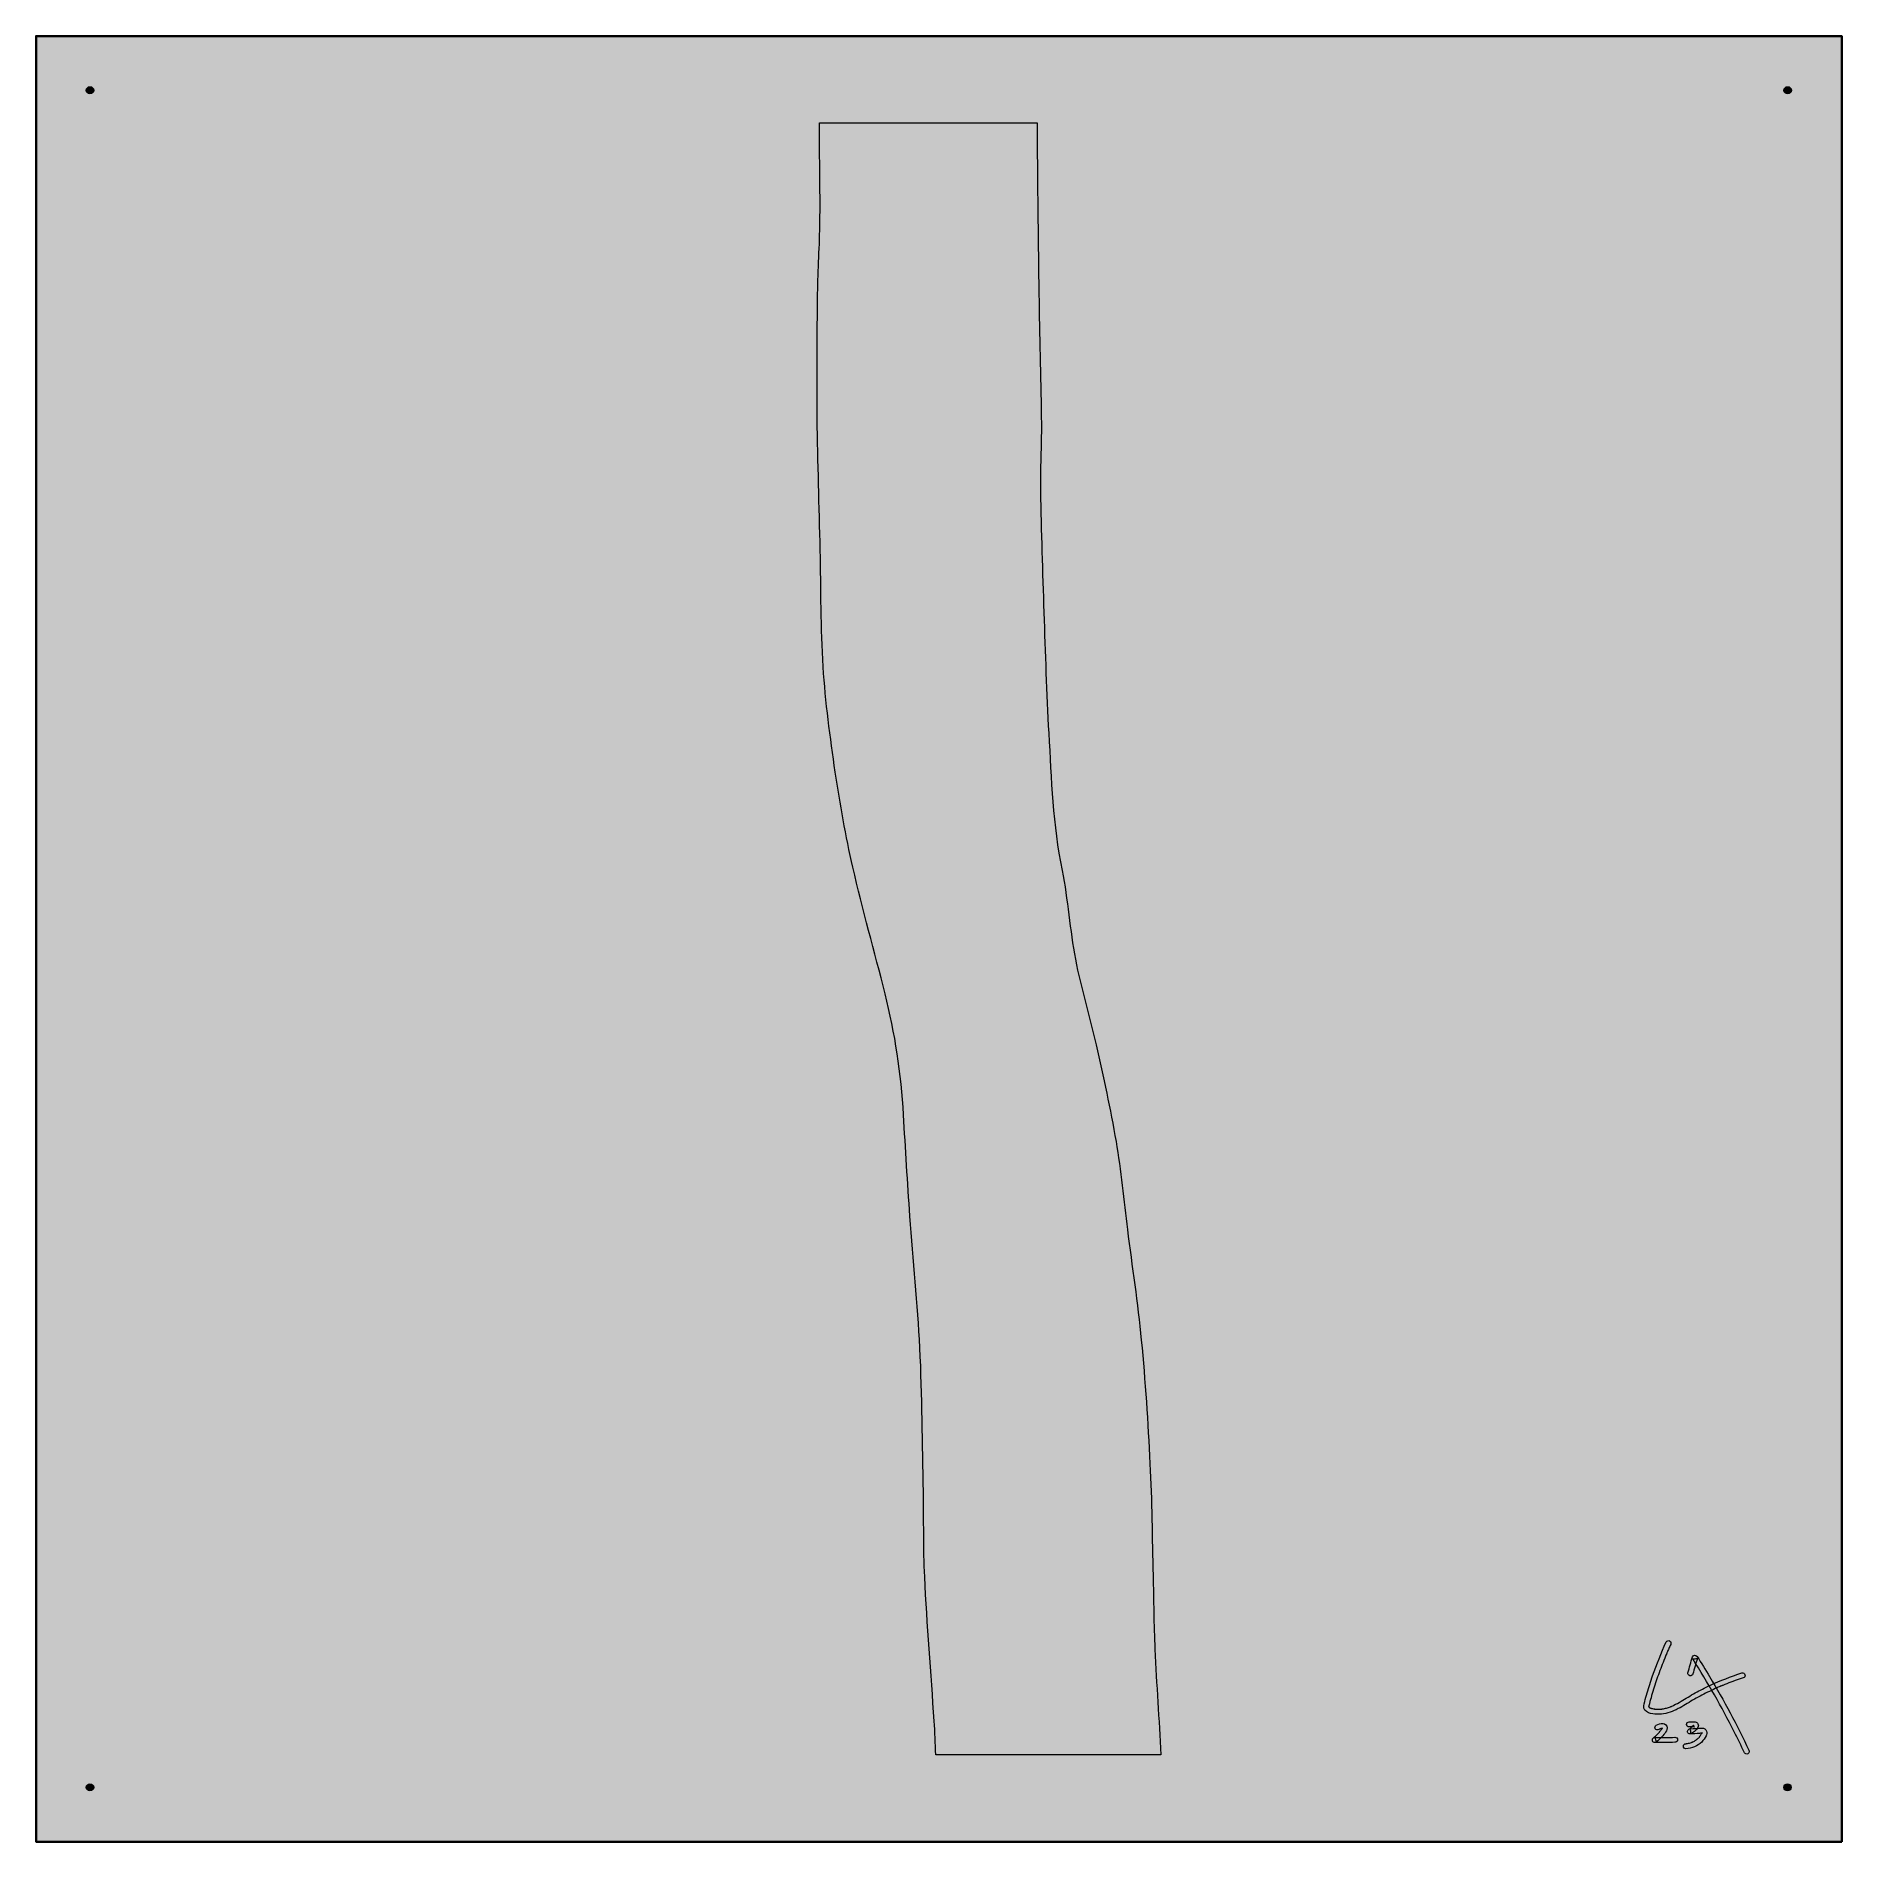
# Model space of a CAD drawing. Header units: millimetres. Extents: x 0 to 1250, y -1250 to 0.
import ezdxf

# ---------------------------------------------------------------- set-up
doc = ezdxf.new("R2010")
doc.units = ezdxf.units.MM
doc.header["$MEASUREMENT"] = 0
for name, color, linetype, lineweight in [('2023-025', 7, 'Continuous', 0), ('Background', 7, 'Continuous', 0), ('Screws', 7, 'Continuous', 0)]:
    doc.layers.add(name, color=color, linetype=linetype, lineweight=lineweight)

msp = doc.modelspace()

# ---------------------------------------------------------------- hatches: boundary and pattern name
at = {"layer": '2023-025', "true_color": 0x000000, "transparency": 33554687}
h = msp.add_hatch(color=18, dxfattribs=at)
h.dxf.hatch_style = 2
edge = h.paths.add_edge_path()
edge.add_spline(control_points=[(773.3, -1065.7), (772.7, -1039.9), (772.5, -1014.1), (771.2, -988.4), (769.8, -959.8), (767.9, -931.3), (765.2, -902.8), (762.7, -877.3), (758.8, -851.8), (755.6, -826.3), (753, -806), (751.1, -785.5), (747.7, -765.3), (743.8, -742.9), (738.9, -720.6), (733.9, -698.4), (729.4, -678.6), (723.4, -659.1), (719.6, -639.2), (715.6, -618.9), (714.5, -597.9), (710.3, -577.6), (703.9, -546.2), (702.9, -514.4), (701.1, -482.7), (699.5, -454.8), (698.7, -426.9), (697.7, -399.1), (696.8, -371), (695.9, -342.9), (695.4, -314.8), (695.1, -299.4), (696.1, -283.9), (696, -268.5), (695.7, -240.5), (694.8, -212.5), (694.4, -184.4), (693.9, -150.3), (693.4, -116.2), (693.2, -82.1), (693.1, -74.7), (693.1, -67.3), (693.1, -60), (693.1, -60), (542.4, -60), (542.4, -60), (542.4, -64.5), (542.4, -69), (542.4, -73.5), (542.5, -91.7), (542.9, -109.9), (542.7, -128.1), (542.5, -144.9), (541.3, -161.6), (541.1, -178.4), (540.7, -207.1), (540.5, -235.9), (540.8, -264.6), (541.2, -295.1), (542.2, -325.5), (542.9, -355.9), (543.5, -382.8), (543.2, -409.8), (544.9, -436.7), (546.5, -461.1), (549.8, -485.4), (553.3, -509.6), (556.6, -531.7), (560.5, -553.7), (565.5, -575.5), (572.2, -604.8), (580.5, -633.8), (587.8, -663), (594.7, -690.5), (598.9, -718.4), (600.6, -746.8), (601.9, -770.2), (603.3, -793.6), (605, -817), (607.2, -847.4), (610.4, -877.7), (611.9, -908.1), (613.5, -941.3), (613.6, -974.6), (614.3, -1007.8), (614.7, -1027.4), (614.2, -1047.1), (615.2, -1066.7), (616.9, -1100), (619.6, -1133.3), (621.8, -1166.6), (622.3, -1174.4), (622.6, -1182.1), (622.9, -1189.9), (622.9, -1189.9), (778.8, -1189.9), (778.8, -1189.9), (777.5, -1165.6), (775.7, -1141.3), (774.6, -1116.9), (773.8, -1099.8), (773.8, -1082.8), (773.3, -1065.7)], knot_values=[0, 0, 0, 0, 1, 1, 1, 2, 2, 2, 3, 3, 3, 4, 4, 4, 5, 5, 5, 6, 6, 6, 7, 7, 7, 8, 8, 8, 9, 9, 9, 10, 10, 10, 11, 11, 11, 12, 12, 12, 13, 13, 13, 14, 14, 14, 15, 15, 15, 16, 16, 16, 17, 17, 17, 18, 18, 18, 19, 19, 19, 20, 20, 20, 21, 21, 21, 22, 22, 22, 23, 23, 23, 24, 24, 24, 25, 25, 25, 26, 26, 26, 27, 27, 27, 28, 28, 28, 29, 29, 29, 30, 30, 30, 31, 31, 31, 32, 32, 32, 33, 33, 33, 34, 34, 34, 34], degree=3, periodic=0)
h = msp.add_hatch(color=18, dxfattribs=at)
h.dxf.hatch_style = 2
edge = h.paths.add_edge_path()
edge.add_spline(control_points=[(1128.6, -1111.8), (1125.1, -1119.5), (1122, -1127.3), (1119.2, -1135.3), (1117.8, -1139.2), (1116.6, -1143.2), (1115.4, -1147.1), (1114.8, -1149.1), (1114.2, -1151.1), (1113.7, -1153.1), (1113.1, -1155), (1112.5, -1157.2), (1113.8, -1159), (1115.1, -1160.7), (1117.3, -1161.3), (1119.3, -1161.6), (1121.3, -1162), (1123.3, -1162), (1125.3, -1161.8), (1129.4, -1161.4), (1133.3, -1160), (1136.9, -1158), (1140.4, -1156.3), (1143.6, -1154.1), (1146.9, -1152.2), (1150.3, -1150.2), (1153.7, -1148.4), (1157.2, -1146.7), (1159, -1145.8), (1160.8, -1144.9), (1162.6, -1144.1), (1163.5, -1143.7), (1164.4, -1143.3), (1165.3, -1142.9), (1165.8, -1142.7), (1166.2, -1142.5), (1166.7, -1142.3), (1166.9, -1142.2), (1166.3, -1142.5), (1166.8, -1142.3), (1166.9, -1142.2), (1167, -1142.2), (1167.1, -1142.2), (1167.3, -1142.1), (1167.6, -1142), (1167.8, -1141.9), (1171.5, -1140.3), (1175.3, -1138.9), (1179.1, -1137.6), (1180, -1137.3), (1180.9, -1137), (1181.9, -1136.7), (1182.8, -1136.4), (1183.4, -1135.5), (1183.1, -1134.5), (1182.8, -1133.6), (1181.9, -1133), (1180.9, -1133.3), (1173.4, -1135.7), (1166.1, -1138.6), (1158.9, -1141.9), (1155.4, -1143.6), (1152, -1145.3), (1148.7, -1147.1), (1145.3, -1149), (1142.1, -1151), (1138.9, -1152.9), (1137.2, -1153.9), (1135.6, -1154.8), (1133.9, -1155.6), (1133.4, -1155.9), (1133, -1156.1), (1132.6, -1156.3), (1132.5, -1156.3), (1132.4, -1156.3), (1132.3, -1156.4), (1132.6, -1156.3), (1132.3, -1156.4), (1132.3, -1156.4), (1132, -1156.5), (1131.8, -1156.6), (1131.5, -1156.7), (1130.6, -1157), (1129.7, -1157.3), (1128.9, -1157.6), (1128, -1157.8), (1127, -1158), (1126.1, -1158.2), (1126, -1158.2), (1125.9, -1158.2), (1125.7, -1158.2), (1125.7, -1158.2), (1125.3, -1158.3), (1125.6, -1158.3), (1125.8, -1158.2), (1125.3, -1158.3), (1125.3, -1158.3), (1125.2, -1158.3), (1125.1, -1158.3), (1125, -1158.3), (1124.6, -1158.4), (1124.1, -1158.4), (1123.6, -1158.4), (1122.7, -1158.4), (1121.8, -1158.4), (1120.8, -1158.3), (1120.8, -1158.3), (1120.3, -1158.3), (1120.6, -1158.3), (1120.8, -1158.3), (1120.5, -1158.3), (1120.5, -1158.3), (1120.2, -1158.2), (1120, -1158.2), (1119.8, -1158.1), (1119.3, -1158.1), (1118.9, -1157.9), (1118.4, -1157.8), (1118.2, -1157.8), (1118, -1157.7), (1117.8, -1157.6), (1117.7, -1157.6), (1117.6, -1157.5), (1117.5, -1157.5), (1117.5, -1157.5), (1117.8, -1157.6), (1117.5, -1157.5), (1117.3, -1157.4), (1117.2, -1157.3), (1117, -1157.2), (1117, -1157.2), (1116.8, -1157.1), (1116.8, -1157.1), (1117.1, -1157.4), (1116.8, -1157.1), (1116.8, -1157), (1116.5, -1156.8), (1116.8, -1157.2), (1116.7, -1157), (1116.7, -1156.9), (1116.6, -1156.9), (1116.6, -1156.8), (1116.5, -1156.6), (1116.7, -1157.1), (1116.6, -1156.8), (1116.6, -1156.7), (1116.5, -1156.5), (1116.5, -1156.5), (1116.6, -1156.5), (1116.6, -1157), (1116.6, -1156.6), (1116.6, -1156.5), (1116.6, -1156.4), (1116.6, -1156.3), (1116.6, -1156.2), (1116.6, -1156.1), (1116.6, -1156), (1116.6, -1155.6), (1116.5, -1156.3), (1116.6, -1156), (1117, -1154.1), (1117.6, -1152.2), (1118.1, -1150.4), (1119.2, -1146.5), (1120.4, -1142.6), (1121.7, -1138.8), (1123, -1135), (1124.4, -1131.2), (1125.9, -1127.4), (1126.6, -1125.5), (1127.4, -1123.6), (1128.1, -1121.7), (1128.3, -1121.3), (1128.5, -1120.8), (1128.7, -1120.3), (1128.8, -1120.1), (1128.9, -1119.9), (1129, -1119.7), (1129.1, -1119.4), (1129, -1119.6), (1129, -1119.6), (1129.1, -1119.5), (1129.1, -1119.3), (1129.2, -1119.2), (1129.6, -1118.2), (1130, -1117.3), (1130.4, -1116.4), (1130.8, -1115.4), (1131.2, -1114.5), (1131.7, -1113.6), (1132, -1112.7), (1131.9, -1111.6), (1131, -1111.1), (1130.2, -1110.7), (1129, -1110.9), (1128.6, -1111.8), (1128.6, -1111.8), (1128.6, -1111.8), (1128.6, -1111.8)], knot_values=[0, 0, 0, 0, 1, 1, 1, 2, 2, 2, 3, 3, 3, 4, 4, 4, 5, 5, 5, 6, 6, 6, 7, 7, 7, 8, 8, 8, 9, 9, 9, 10, 10, 10, 11, 11, 11, 12, 12, 12, 13, 13, 13, 14, 14, 14, 15, 15, 15, 16, 16, 16, 17, 17, 17, 18, 18, 18, 19, 19, 19, 20, 20, 20, 21, 21, 21, 22, 22, 22, 23, 23, 23, 24, 24, 24, 25, 25, 25, 26, 26, 26, 27, 27, 27, 28, 28, 28, 29, 29, 29, 30, 30, 30, 31, 31, 31, 32, 32, 32, 33, 33, 33, 34, 34, 34, 35, 35, 35, 36, 36, 36, 37, 37, 37, 38, 38, 38, 39, 39, 39, 40, 40, 40, 41, 41, 41, 42, 42, 42, 43, 43, 43, 44, 44, 44, 45, 45, 45, 46, 46, 46, 47, 47, 47, 48, 48, 48, 49, 49, 49, 50, 50, 50, 51, 51, 51, 52, 52, 52, 53, 53, 53, 54, 54, 54, 55, 55, 55, 56, 56, 56, 57, 57, 57, 58, 58, 58, 59, 59, 59, 60, 60, 60, 61, 61, 61, 62, 62, 62, 63, 63, 63, 64, 64, 64, 65, 65, 65, 66, 66, 66, 66], degree=3, periodic=0)
h = msp.add_hatch(color=18, dxfattribs=at)
h.dxf.hatch_style = 2
edge = h.paths.add_edge_path()
edge.add_spline(control_points=[(1147, -1134), (1148.1, -1130.4), (1149.1, -1126.8), (1150.2, -1123.2), (1149.1, -1123.3), (1148, -1123.5), (1147, -1123.6), (1152.2, -1131.8), (1157.2, -1140.1), (1162, -1148.5), (1166.8, -1156.9), (1171.3, -1165.4), (1175.7, -1174), (1178.1, -1178.8), (1180.5, -1183.7), (1182.8, -1188.5), (1183.2, -1189.4), (1184.4, -1189.7), (1185.2, -1189.2), (1186.1, -1188.6), (1186.3, -1187.7), (1185.8, -1186.8), (1181.8, -1178.1), (1177.5, -1169.5), (1172.9, -1161), (1168.4, -1152.5), (1163.6, -1144.1), (1158.7, -1135.8), (1155.8, -1131.1), (1153, -1126.4), (1150, -1121.8), (1149.2, -1120.5), (1147.2, -1120.7), (1146.8, -1122.2), (1145.7, -1125.8), (1144.7, -1129.5), (1143.6, -1133.1), (1143.4, -1134), (1144, -1135), (1144.9, -1135.2), (1145.8, -1135.5), (1146.8, -1135), (1147, -1134), (1147, -1134), (1147, -1134), (1147, -1134)], knot_values=[0, 0, 0, 0, 1, 1, 1, 2, 2, 2, 3, 3, 3, 4, 4, 4, 5, 5, 5, 6, 6, 6, 7, 7, 7, 8, 8, 8, 9, 9, 9, 10, 10, 10, 11, 11, 11, 12, 12, 12, 13, 13, 13, 14, 14, 14, 15, 15, 15, 15], degree=3, periodic=0)
h = msp.add_hatch(color=18, dxfattribs=at)
h.dxf.hatch_style = 2
edge = h.paths.add_edge_path()
edge.add_spline(control_points=[(1123.5, -1172.5), (1123.7, -1172.4), (1124, -1172.2), (1124.3, -1172), (1124.5, -1172), (1124.6, -1171.9), (1124.7, -1171.8), (1124.3, -1172), (1124.9, -1171.8), (1125, -1171.8), (1125.1, -1171.7), (1125.3, -1171.6), (1125.4, -1171.7), (1125.2, -1171.7), (1125.2, -1171.7), (1125.4, -1171.7), (1125.4, -1171.7), (1125.5, -1171.7), (1125.5, -1171.7), (1125.6, -1171.7), (1125.7, -1171.7), (1125.7, -1171.7), (1125.9, -1171.7), (1125.9, -1171.7), (1125.6, -1171.7), (1125.7, -1171.7), (1125.9, -1171.7), (1126, -1171.8), (1126.2, -1171.8), (1126.1, -1171.8), (1125.9, -1171.7), (1125.9, -1171.7), (1126, -1171.8), (1126, -1171.8), (1126.1, -1171.9), (1126.1, -1171.8), (1125.9, -1171.7), (1125.9, -1171.7), (1126, -1171.8), (1126, -1171.8), (1125.9, -1171.6), (1125.8, -1171.5), (1125.9, -1171.7), (1126, -1171.8), (1125.9, -1171.7), (1125.8, -1171.5), (1125.8, -1171.3), (1125.9, -1171), (1125.8, -1171.3), (1125.8, -1171.4), (1125.7, -1171.5), (1125.7, -1171.6), (1125.8, -1171.4), (1125.8, -1171.4), (1125.7, -1171.5), (1125.6, -1171.7), (1125.6, -1171.8), (1125.5, -1171.9), (1125.3, -1172.2), (1125.2, -1172.5), (1125, -1172.8), (1124.8, -1173.1), (1124.6, -1173.4), (1124.4, -1173.6), (1124.6, -1173.4), (1124.4, -1173.7), (1124.3, -1173.7), (1124.2, -1173.9), (1124.1, -1174), (1124, -1174.1), (1123.6, -1174.6), (1123.1, -1175.2), (1122.6, -1175.7), (1121.6, -1176.6), (1120.6, -1177.6), (1119.5, -1178.5), (1119, -1179), (1118.9, -1179.8), (1119.2, -1180.4), (1119.4, -1181.1), (1120.1, -1181.5), (1120.8, -1181.5), (1125.4, -1181.6), (1130.1, -1181.5), (1134.7, -1181.3), (1135.6, -1181.3), (1136.5, -1180.5), (1136.5, -1179.5), (1136.4, -1178.6), (1135.7, -1177.7), (1134.7, -1177.8), (1130.1, -1178), (1125.4, -1178.1), (1120.8, -1178), (1121.2, -1179), (1121.6, -1180), (1122, -1181), (1124, -1179.2), (1126, -1177.4), (1127.6, -1175.2), (1128.4, -1174.1), (1129.3, -1172.7), (1129.3, -1171.3), (1129.3, -1169.7), (1128, -1168.5), (1126.4, -1168.2), (1124.7, -1168), (1123.2, -1168.6), (1121.7, -1169.5), (1120.9, -1170), (1120.5, -1171.1), (1121, -1171.9), (1121.5, -1172.7), (1122.6, -1173), (1123.5, -1172.5), (1123.5, -1172.5), (1123.5, -1172.5), (1123.5, -1172.5)], knot_values=[0, 0, 0, 0, 1, 1, 1, 2, 2, 2, 3, 3, 3, 4, 4, 4, 5, 5, 5, 6, 6, 6, 7, 7, 7, 8, 8, 8, 9, 9, 9, 10, 10, 10, 11, 11, 11, 12, 12, 12, 13, 13, 13, 14, 14, 14, 15, 15, 15, 16, 16, 16, 17, 17, 17, 18, 18, 18, 19, 19, 19, 20, 20, 20, 21, 21, 21, 22, 22, 22, 23, 23, 23, 24, 24, 24, 25, 25, 25, 26, 26, 26, 27, 27, 27, 28, 28, 28, 29, 29, 29, 30, 30, 30, 31, 31, 31, 32, 32, 32, 33, 33, 33, 34, 34, 34, 35, 35, 35, 36, 36, 36, 37, 37, 37, 38, 38, 38, 39, 39, 39, 39], degree=3, periodic=0)
h = msp.add_hatch(color=18, dxfattribs=at)
h.dxf.hatch_style = 2
edge = h.paths.add_edge_path()
edge.add_spline(control_points=[(1144.4, -1170.7), (1145.4, -1170.7), (1146.3, -1170.7), (1147.2, -1170.7), (1147.5, -1170.7), (1147.7, -1170.7), (1148, -1170.7), (1148, -1170.7), (1148.2, -1170.7), (1148.2, -1170.7), (1148.2, -1170.7), (1147.9, -1170.6), (1147.9, -1170.6), (1147.6, -1170.4), (1147.4, -1170.1), (1147.4, -1169.7), (1147.4, -1169.7), (1147.5, -1169.3), (1147.4, -1169.5), (1147.3, -1169.8), (1147.5, -1169.3), (1147.4, -1169.5), (1147.4, -1169.5), (1147.3, -1169.6), (1147.3, -1169.7), (1147.2, -1169.9), (1147.5, -1169.4), (1147.4, -1169.6), (1147.3, -1169.8), (1147.1, -1169.9), (1147, -1170), (1146.7, -1170.4), (1146.4, -1170.6), (1146.1, -1170.9), (1146, -1171.1), (1145.8, -1171.2), (1145.7, -1171.3), (1145.5, -1171.4), (1145.5, -1171.4), (1145.7, -1171.3), (1145.6, -1171.4), (1145.5, -1171.4), (1145.4, -1171.5), (1145, -1171.8), (1144.6, -1172), (1144.2, -1172.2), (1143.6, -1172.6), (1143.2, -1173.5), (1143.4, -1174.2), (1143.7, -1174.9), (1144.3, -1175.6), (1145.1, -1175.5), (1147.3, -1175.4), (1149.5, -1175.3), (1151.6, -1175.1), (1152.1, -1175.1), (1152.7, -1175), (1153.2, -1175), (1153.3, -1175), (1153.4, -1175), (1153.5, -1175), (1153.9, -1175), (1153.3, -1174.9), (1153.5, -1175), (1153.8, -1175.1), (1153.2, -1174.8), (1153.5, -1175), (1153.5, -1174.9), (1153.4, -1174.9), (1153.4, -1174.8), (1153.5, -1175), (1153.5, -1174.9), (1153.3, -1174.7), (1153.4, -1174.9), (1153.2, -1174.7), (1153.2, -1174.6), (1153.2, -1174.6), (1153.3, -1174.8), (1153.3, -1174.8), (1153.1, -1174.5), (1153.3, -1174.4), (1153.2, -1174.6), (1153.2, -1174.7), (1153.2, -1175), (1153.2, -1174.7), (1153.3, -1174.4), (1153.2, -1174.9), (1153.1, -1175), (1153.1, -1175.1), (1153.1, -1175.1), (1153.1, -1175.2), (1152.9, -1175.6), (1153.1, -1175.3), (1153.1, -1175.2), (1153.1, -1175.3), (1152.7, -1176), (1152.6, -1176.1), (1152.4, -1176.5), (1152.2, -1176.8), (1152, -1177.1), (1151.9, -1177.2), (1151.9, -1177.3), (1151.8, -1177.3), (1151.8, -1177.4), (1151.7, -1177.5), (1151.9, -1177.3), (1151.8, -1177.4), (1151.7, -1177.5), (1151.6, -1177.7), (1151.3, -1178), (1151, -1178.2), (1150.8, -1178.5), (1150.5, -1178.8), (1150.2, -1179), (1149.9, -1179.3), (1149.9, -1179.3), (1149.8, -1179.4), (1149.7, -1179.4), (1150.1, -1179.2), (1149.8, -1179.3), (1149.7, -1179.4), (1149.5, -1179.5), (1149.4, -1179.7), (1149.2, -1179.8), (1148.5, -1180.2), (1147.8, -1180.6), (1147.1, -1181), (1147, -1181), (1146.9, -1181), (1146.9, -1181.1), (1146.7, -1181.2), (1146.5, -1181.2), (1146.8, -1181.1), (1146.6, -1181.2), (1146.3, -1181.3), (1146.1, -1181.4), (1145.7, -1181.5), (1145.2, -1181.7), (1144.8, -1181.8), (1144.3, -1181.9), (1143.9, -1182), (1143.4, -1182.1), (1143.2, -1182.2), (1143, -1182.2), (1142.8, -1182.2), (1143.2, -1182.2), (1142.9, -1182.2), (1142.7, -1182.2), (1142.6, -1182.2), (1142.4, -1182.3), (1142.3, -1182.3), (1141.3, -1182.4), (1140.5, -1183), (1140.5, -1184), (1140.5, -1184.9), (1141.3, -1185.9), (1142.3, -1185.8), (1146.3, -1185.4), (1150.2, -1183.9), (1153.2, -1181.1), (1154.4, -1179.9), (1155.5, -1178.5), (1156.2, -1176.9), (1156.6, -1175.8), (1156.9, -1174.8), (1156.6, -1173.6), (1156.2, -1172.2), (1154.8, -1171.4), (1153.3, -1171.5), (1150.6, -1171.6), (1147.9, -1171.8), (1145.1, -1172), (1145.4, -1173.1), (1145.7, -1174.2), (1146, -1175.3), (1147.1, -1174.7), (1148.1, -1174), (1148.9, -1173.1), (1149.7, -1172.4), (1150.6, -1171.4), (1150.8, -1170.3), (1151, -1169.5), (1150.8, -1168.7), (1150.3, -1168), (1149.7, -1167.4), (1148.9, -1167.2), (1148.1, -1167.2), (1146.9, -1167.1), (1145.7, -1167.1), (1144.4, -1167.1), (1143.5, -1167.1), (1142.6, -1168), (1142.7, -1168.9), (1142.7, -1169.9), (1143.4, -1170.7), (1144.4, -1170.7), (1144.4, -1170.7), (1144.4, -1170.7), (1144.4, -1170.7)], knot_values=[0, 0, 0, 0, 1, 1, 1, 2, 2, 2, 3, 3, 3, 4, 4, 4, 5, 5, 5, 6, 6, 6, 7, 7, 7, 8, 8, 8, 9, 9, 9, 10, 10, 10, 11, 11, 11, 12, 12, 12, 13, 13, 13, 14, 14, 14, 15, 15, 15, 16, 16, 16, 17, 17, 17, 18, 18, 18, 19, 19, 19, 20, 20, 20, 21, 21, 21, 22, 22, 22, 23, 23, 23, 24, 24, 24, 25, 25, 25, 26, 26, 26, 27, 27, 27, 28, 28, 28, 29, 29, 29, 30, 30, 30, 31, 31, 31, 32, 32, 32, 33, 33, 33, 34, 34, 34, 35, 35, 35, 36, 36, 36, 37, 37, 37, 38, 38, 38, 39, 39, 39, 40, 40, 40, 41, 41, 41, 42, 42, 42, 43, 43, 43, 44, 44, 44, 45, 45, 45, 46, 46, 46, 47, 47, 47, 48, 48, 48, 49, 49, 49, 50, 50, 50, 51, 51, 51, 52, 52, 52, 53, 53, 53, 54, 54, 54, 55, 55, 55, 56, 56, 56, 57, 57, 57, 58, 58, 58, 59, 59, 59, 60, 60, 60, 61, 61, 61, 62, 62, 62, 63, 63, 63, 64, 64, 64, 65, 65, 65, 66, 66, 66, 66], degree=3, periodic=0)
at = {"layer": 'Background', "true_color": 0xeb008b, "transparency": 33554687}
h = msp.add_hatch(color=230, dxfattribs=at)
h.dxf.hatch_style = 2
h.paths.add_polyline_path([(1250.2, -1250.2), (0, -1250.2), (0, 0), (1250.2, 0)])
at = {"layer": 'Screws', "true_color": 0x000000, "transparency": 33554687}
h = msp.add_hatch(color=18, dxfattribs=at)
h.dxf.hatch_style = 2
edge = h.paths.add_edge_path()
edge.add_ellipse((37.3, -37.5), major_axis=(2.56, 0), ratio=0.965517, start_angle=0, end_angle=360)
h = msp.add_hatch(color=18, dxfattribs=at)
h.dxf.hatch_style = 2
edge = h.paths.add_edge_path()
edge.add_ellipse((1212.7, -37.5), major_axis=(2.56, 0), ratio=0.965517, start_angle=0, end_angle=360)
h = msp.add_hatch(color=18, dxfattribs=at)
h.dxf.hatch_style = 2
edge = h.paths.add_edge_path()
edge.add_ellipse((37.3, -1212.5), major_axis=(2.56, 0), ratio=0.965517, start_angle=0, end_angle=360)
h = msp.add_hatch(color=18, dxfattribs=at)
h.dxf.hatch_style = 2
edge = h.paths.add_edge_path()
edge.add_ellipse((1212.6, -1212.5), major_axis=(2.56, 0), ratio=0.965517, start_angle=0, end_angle=360)

# ---------------------------------------------------------------- linework, layer by layer
at = {"layer": '2023-025'}
for points, knots in [([(773.3, -1065.7), (772.7, -1039.9), (772.5, -1014.1), (771.2, -988.4), (769.8, -959.8), (767.9, -931.3), (765.2, -902.8), (762.7, -877.3), (758.8, -851.8), (755.6, -826.3), (753, -806), (751.1, -785.5), (747.7, -765.3), (743.8, -742.9), (738.9, -720.6), (733.9, -698.4), (729.4, -678.6), (723.4, -659.1), (719.6, -639.2), (715.6, -618.9), (714.5, -597.9), (710.3, -577.6), (703.9, -546.2), (702.9, -514.4), (701.1, -482.7), (699.5, -454.8), (698.7, -426.9), (697.7, -399.1), (696.8, -371), (695.9, -342.9), (695.4, -314.8), (695.1, -299.4), (696.1, -283.9), (696, -268.5), (695.7, -240.5), (694.8, -212.5), (694.4, -184.4), (693.9, -150.3), (693.4, -116.2), (693.2, -82.1), (693.1, -74.7), (693.1, -67.3), (693.1, -60), (693.1, -60), (542.4, -60), (542.4, -60), (542.4, -64.5), (542.4, -69), (542.4, -73.5), (542.5, -91.7), (542.9, -109.9), (542.7, -128.1), (542.5, -144.9), (541.3, -161.6), (541.1, -178.4), (540.7, -207.1), (540.5, -235.9), (540.8, -264.6), (541.2, -295.1), (542.2, -325.5), (542.9, -355.9), (543.5, -382.8), (543.2, -409.8), (544.9, -436.7), (546.5, -461.1), (549.8, -485.4), (553.3, -509.6), (556.6, -531.7), (560.5, -553.7), (565.5, -575.5), (572.2, -604.8), (580.5, -633.8), (587.8, -663), (594.7, -690.5), (598.9, -718.4), (600.6, -746.8), (601.9, -770.2), (603.3, -793.6), (605, -817), (607.2, -847.4), (610.4, -877.7), (611.9, -908.1), (613.5, -941.3), (613.6, -974.6), (614.3, -1007.8), (614.7, -1027.4), (614.2, -1047.1), (615.2, -1066.7), (616.9, -1100), (619.6, -1133.3), (621.8, -1166.6), (622.3, -1174.4), (622.6, -1182.1), (622.9, -1189.9), (622.9, -1189.9), (778.8, -1189.9), (778.8, -1189.9), (777.5, -1165.6), (775.7, -1141.3), (774.6, -1116.9), (773.8, -1099.8), (773.8, -1082.8), (773.3, -1065.7)], [0, 0, 0, 0, 1, 1, 1, 2, 2, 2, 3, 3, 3, 4, 4, 4, 5, 5, 5, 6, 6, 6, 7, 7, 7, 8, 8, 8, 9, 9, 9, 10, 10, 10, 11, 11, 11, 12, 12, 12, 13, 13, 13, 14, 14, 14, 15, 15, 15, 16, 16, 16, 17, 17, 17, 18, 18, 18, 19, 19, 19, 20, 20, 20, 21, 21, 21, 22, 22, 22, 23, 23, 23, 24, 24, 24, 25, 25, 25, 26, 26, 26, 27, 27, 27, 28, 28, 28, 29, 29, 29, 30, 30, 30, 31, 31, 31, 32, 32, 32, 33, 33, 33, 34, 34, 34, 34]), ([(1128.6, -1111.8), (1125.1, -1119.5), (1122, -1127.3), (1119.2, -1135.3), (1117.8, -1139.2), (1116.6, -1143.2), (1115.4, -1147.1), (1114.8, -1149.1), (1114.2, -1151.1), (1113.7, -1153.1), (1113.1, -1155), (1112.5, -1157.2), (1113.8, -1159), (1115.1, -1160.7), (1117.3, -1161.3), (1119.3, -1161.6), (1121.3, -1162), (1123.3, -1162), (1125.3, -1161.8), (1129.4, -1161.4), (1133.3, -1160), (1136.9, -1158), (1140.4, -1156.3), (1143.6, -1154.1), (1146.9, -1152.2), (1150.3, -1150.2), (1153.7, -1148.4), (1157.2, -1146.7), (1159, -1145.8), (1160.8, -1144.9), (1162.6, -1144.1), (1163.5, -1143.7), (1164.4, -1143.3), (1165.3, -1142.9), (1165.8, -1142.7), (1166.2, -1142.5), (1166.7, -1142.3), (1166.9, -1142.2), (1166.3, -1142.5), (1166.8, -1142.3), (1166.9, -1142.2), (1167, -1142.2), (1167.1, -1142.2), (1167.3, -1142.1), (1167.6, -1142), (1167.8, -1141.9), (1171.5, -1140.3), (1175.3, -1138.9), (1179.1, -1137.6), (1180, -1137.3), (1180.9, -1137), (1181.9, -1136.7), (1182.8, -1136.4), (1183.4, -1135.5), (1183.1, -1134.5), (1182.8, -1133.6), (1181.9, -1133), (1180.9, -1133.3), (1173.4, -1135.7), (1166.1, -1138.6), (1158.9, -1141.9), (1155.4, -1143.6), (1152, -1145.3), (1148.7, -1147.1), (1145.3, -1149), (1142.1, -1151), (1138.9, -1152.9), (1137.2, -1153.9), (1135.6, -1154.8), (1133.9, -1155.6), (1133.4, -1155.9), (1133, -1156.1), (1132.6, -1156.3), (1132.5, -1156.3), (1132.4, -1156.3), (1132.3, -1156.4), (1132.6, -1156.3), (1132.3, -1156.4), (1132.3, -1156.4), (1132, -1156.5), (1131.8, -1156.6), (1131.5, -1156.7), (1130.6, -1157), (1129.7, -1157.3), (1128.9, -1157.6), (1128, -1157.8), (1127, -1158), (1126.1, -1158.2), (1126, -1158.2), (1125.9, -1158.2), (1125.7, -1158.2), (1125.7, -1158.2), (1125.3, -1158.3), (1125.6, -1158.3), (1125.8, -1158.2), (1125.3, -1158.3), (1125.3, -1158.3), (1125.2, -1158.3), (1125.1, -1158.3), (1125, -1158.3), (1124.6, -1158.4), (1124.1, -1158.4), (1123.6, -1158.4), (1122.7, -1158.4), (1121.8, -1158.4), (1120.8, -1158.3), (1120.8, -1158.3), (1120.3, -1158.3), (1120.6, -1158.3), (1120.8, -1158.3), (1120.5, -1158.3), (1120.5, -1158.3), (1120.2, -1158.2), (1120, -1158.2), (1119.8, -1158.1), (1119.3, -1158.1), (1118.9, -1157.9), (1118.4, -1157.8), (1118.2, -1157.8), (1118, -1157.7), (1117.8, -1157.6), (1117.7, -1157.6), (1117.6, -1157.5), (1117.5, -1157.5), (1117.5, -1157.5), (1117.8, -1157.6), (1117.5, -1157.5), (1117.3, -1157.4), (1117.2, -1157.3), (1117, -1157.2), (1117, -1157.2), (1116.8, -1157.1), (1116.8, -1157.1), (1117.1, -1157.4), (1116.8, -1157.1), (1116.8, -1157), (1116.5, -1156.8), (1116.8, -1157.2), (1116.7, -1157), (1116.7, -1156.9), (1116.6, -1156.9), (1116.6, -1156.8), (1116.5, -1156.6), (1116.7, -1157.1), (1116.6, -1156.8), (1116.6, -1156.7), (1116.5, -1156.5), (1116.5, -1156.5), (1116.6, -1156.5), (1116.6, -1157), (1116.6, -1156.6), (1116.6, -1156.5), (1116.6, -1156.4), (1116.6, -1156.3), (1116.6, -1156.2), (1116.6, -1156.1), (1116.6, -1156), (1116.6, -1155.6), (1116.5, -1156.3), (1116.6, -1156), (1117, -1154.1), (1117.6, -1152.2), (1118.1, -1150.4), (1119.2, -1146.5), (1120.4, -1142.6), (1121.7, -1138.8), (1123, -1135), (1124.4, -1131.2), (1125.9, -1127.4), (1126.6, -1125.5), (1127.4, -1123.6), (1128.1, -1121.7), (1128.3, -1121.3), (1128.5, -1120.8), (1128.7, -1120.3), (1128.8, -1120.1), (1128.9, -1119.9), (1129, -1119.7), (1129.1, -1119.4), (1129, -1119.6), (1129, -1119.6), (1129.1, -1119.5), (1129.1, -1119.3), (1129.2, -1119.2), (1129.6, -1118.2), (1130, -1117.3), (1130.4, -1116.4), (1130.8, -1115.4), (1131.2, -1114.5), (1131.7, -1113.6), (1132, -1112.7), (1131.9, -1111.6), (1131, -1111.1), (1130.2, -1110.7), (1129, -1110.9), (1128.6, -1111.8), (1128.6, -1111.8), (1128.6, -1111.8), (1128.6, -1111.8)], [0, 0, 0, 0, 1, 1, 1, 2, 2, 2, 3, 3, 3, 4, 4, 4, 5, 5, 5, 6, 6, 6, 7, 7, 7, 8, 8, 8, 9, 9, 9, 10, 10, 10, 11, 11, 11, 12, 12, 12, 13, 13, 13, 14, 14, 14, 15, 15, 15, 16, 16, 16, 17, 17, 17, 18, 18, 18, 19, 19, 19, 20, 20, 20, 21, 21, 21, 22, 22, 22, 23, 23, 23, 24, 24, 24, 25, 25, 25, 26, 26, 26, 27, 27, 27, 28, 28, 28, 29, 29, 29, 30, 30, 30, 31, 31, 31, 32, 32, 32, 33, 33, 33, 34, 34, 34, 35, 35, 35, 36, 36, 36, 37, 37, 37, 38, 38, 38, 39, 39, 39, 40, 40, 40, 41, 41, 41, 42, 42, 42, 43, 43, 43, 44, 44, 44, 45, 45, 45, 46, 46, 46, 47, 47, 47, 48, 48, 48, 49, 49, 49, 50, 50, 50, 51, 51, 51, 52, 52, 52, 53, 53, 53, 54, 54, 54, 55, 55, 55, 56, 56, 56, 57, 57, 57, 58, 58, 58, 59, 59, 59, 60, 60, 60, 61, 61, 61, 62, 62, 62, 63, 63, 63, 64, 64, 64, 65, 65, 65, 66, 66, 66, 66]), ([(1147, -1134), (1148.1, -1130.4), (1149.1, -1126.8), (1150.2, -1123.2), (1149.1, -1123.3), (1148, -1123.5), (1147, -1123.6), (1152.2, -1131.8), (1157.2, -1140.1), (1162, -1148.5), (1166.8, -1156.9), (1171.3, -1165.4), (1175.7, -1174), (1178.1, -1178.8), (1180.5, -1183.7), (1182.8, -1188.5), (1183.2, -1189.4), (1184.4, -1189.7), (1185.2, -1189.2), (1186.1, -1188.6), (1186.3, -1187.7), (1185.8, -1186.8), (1181.8, -1178.1), (1177.5, -1169.5), (1172.9, -1161), (1168.4, -1152.5), (1163.6, -1144.1), (1158.7, -1135.8), (1155.8, -1131.1), (1153, -1126.4), (1150, -1121.8), (1149.2, -1120.5), (1147.2, -1120.7), (1146.8, -1122.2), (1145.7, -1125.8), (1144.7, -1129.5), (1143.6, -1133.1), (1143.4, -1134), (1144, -1135), (1144.9, -1135.2), (1145.8, -1135.5), (1146.8, -1135), (1147, -1134), (1147, -1134), (1147, -1134), (1147, -1134)], [0, 0, 0, 0, 1, 1, 1, 2, 2, 2, 3, 3, 3, 4, 4, 4, 5, 5, 5, 6, 6, 6, 7, 7, 7, 8, 8, 8, 9, 9, 9, 10, 10, 10, 11, 11, 11, 12, 12, 12, 13, 13, 13, 14, 14, 14, 15, 15, 15, 15]), ([(1123.5, -1172.5), (1123.7, -1172.4), (1124, -1172.2), (1124.3, -1172), (1124.5, -1172), (1124.6, -1171.9), (1124.7, -1171.8), (1124.3, -1172), (1124.9, -1171.8), (1125, -1171.8), (1125.1, -1171.7), (1125.3, -1171.6), (1125.4, -1171.7), (1125.2, -1171.7), (1125.2, -1171.7), (1125.4, -1171.7), (1125.4, -1171.7), (1125.5, -1171.7), (1125.5, -1171.7), (1125.6, -1171.7), (1125.7, -1171.7), (1125.7, -1171.7), (1125.9, -1171.7), (1125.9, -1171.7), (1125.6, -1171.7), (1125.7, -1171.7), (1125.9, -1171.7), (1126, -1171.8), (1126.2, -1171.8), (1126.1, -1171.8), (1125.9, -1171.7), (1125.9, -1171.7), (1126, -1171.8), (1126, -1171.8), (1126.1, -1171.9), (1126.1, -1171.8), (1125.9, -1171.7), (1125.9, -1171.7), (1126, -1171.8), (1126, -1171.8), (1125.9, -1171.6), (1125.8, -1171.5), (1125.9, -1171.7), (1126, -1171.8), (1125.9, -1171.7), (1125.8, -1171.5), (1125.8, -1171.3), (1125.9, -1171), (1125.8, -1171.3), (1125.8, -1171.4), (1125.7, -1171.5), (1125.7, -1171.6), (1125.8, -1171.4), (1125.8, -1171.4), (1125.7, -1171.5), (1125.6, -1171.7), (1125.6, -1171.8), (1125.5, -1171.9), (1125.3, -1172.2), (1125.2, -1172.5), (1125, -1172.8), (1124.8, -1173.1), (1124.6, -1173.4), (1124.4, -1173.6), (1124.6, -1173.4), (1124.4, -1173.7), (1124.3, -1173.7), (1124.2, -1173.9), (1124.1, -1174), (1124, -1174.1), (1123.6, -1174.6), (1123.1, -1175.2), (1122.6, -1175.7), (1121.6, -1176.6), (1120.6, -1177.6), (1119.5, -1178.5), (1119, -1179), (1118.9, -1179.8), (1119.2, -1180.4), (1119.4, -1181.1), (1120.1, -1181.5), (1120.8, -1181.5), (1125.4, -1181.6), (1130.1, -1181.5), (1134.7, -1181.3), (1135.6, -1181.3), (1136.5, -1180.5), (1136.5, -1179.5), (1136.4, -1178.6), (1135.7, -1177.7), (1134.7, -1177.8), (1130.1, -1178), (1125.4, -1178.1), (1120.8, -1178), (1121.2, -1179), (1121.6, -1180), (1122, -1181), (1124, -1179.2), (1126, -1177.4), (1127.6, -1175.2), (1128.4, -1174.1), (1129.3, -1172.7), (1129.3, -1171.3), (1129.3, -1169.7), (1128, -1168.5), (1126.4, -1168.2), (1124.7, -1168), (1123.2, -1168.6), (1121.7, -1169.5), (1120.9, -1170), (1120.5, -1171.1), (1121, -1171.9), (1121.5, -1172.7), (1122.6, -1173), (1123.5, -1172.5), (1123.5, -1172.5), (1123.5, -1172.5), (1123.5, -1172.5)], [0, 0, 0, 0, 1, 1, 1, 2, 2, 2, 3, 3, 3, 4, 4, 4, 5, 5, 5, 6, 6, 6, 7, 7, 7, 8, 8, 8, 9, 9, 9, 10, 10, 10, 11, 11, 11, 12, 12, 12, 13, 13, 13, 14, 14, 14, 15, 15, 15, 16, 16, 16, 17, 17, 17, 18, 18, 18, 19, 19, 19, 20, 20, 20, 21, 21, 21, 22, 22, 22, 23, 23, 23, 24, 24, 24, 25, 25, 25, 26, 26, 26, 27, 27, 27, 28, 28, 28, 29, 29, 29, 30, 30, 30, 31, 31, 31, 32, 32, 32, 33, 33, 33, 34, 34, 34, 35, 35, 35, 36, 36, 36, 37, 37, 37, 38, 38, 38, 39, 39, 39, 39]), ([(1144.4, -1170.7), (1145.4, -1170.7), (1146.3, -1170.7), (1147.2, -1170.7), (1147.5, -1170.7), (1147.7, -1170.7), (1148, -1170.7), (1148, -1170.7), (1148.2, -1170.7), (1148.2, -1170.7), (1148.2, -1170.7), (1147.9, -1170.6), (1147.9, -1170.6), (1147.6, -1170.4), (1147.4, -1170.1), (1147.4, -1169.7), (1147.4, -1169.7), (1147.5, -1169.3), (1147.4, -1169.5), (1147.3, -1169.8), (1147.5, -1169.3), (1147.4, -1169.5), (1147.4, -1169.5), (1147.3, -1169.6), (1147.3, -1169.7), (1147.2, -1169.9), (1147.5, -1169.4), (1147.4, -1169.6), (1147.3, -1169.8), (1147.1, -1169.9), (1147, -1170), (1146.7, -1170.4), (1146.4, -1170.6), (1146.1, -1170.9), (1146, -1171.1), (1145.8, -1171.2), (1145.7, -1171.3), (1145.5, -1171.4), (1145.5, -1171.4), (1145.7, -1171.3), (1145.6, -1171.4), (1145.5, -1171.4), (1145.4, -1171.5), (1145, -1171.8), (1144.6, -1172), (1144.2, -1172.2), (1143.6, -1172.6), (1143.2, -1173.5), (1143.4, -1174.2), (1143.7, -1174.9), (1144.3, -1175.6), (1145.1, -1175.5), (1147.3, -1175.4), (1149.5, -1175.3), (1151.6, -1175.1), (1152.1, -1175.1), (1152.7, -1175), (1153.2, -1175), (1153.3, -1175), (1153.4, -1175), (1153.5, -1175), (1153.9, -1175), (1153.3, -1174.9), (1153.5, -1175), (1153.8, -1175.1), (1153.2, -1174.8), (1153.5, -1175), (1153.5, -1174.9), (1153.4, -1174.9), (1153.4, -1174.8), (1153.5, -1175), (1153.5, -1174.9), (1153.3, -1174.7), (1153.4, -1174.9), (1153.2, -1174.7), (1153.2, -1174.6), (1153.2, -1174.6), (1153.3, -1174.8), (1153.3, -1174.8), (1153.1, -1174.5), (1153.3, -1174.4), (1153.2, -1174.6), (1153.2, -1174.7), (1153.2, -1175), (1153.2, -1174.7), (1153.3, -1174.4), (1153.2, -1174.9), (1153.1, -1175), (1153.1, -1175.1), (1153.1, -1175.1), (1153.1, -1175.2), (1152.9, -1175.6), (1153.1, -1175.3), (1153.1, -1175.2), (1153.1, -1175.3), (1152.7, -1176), (1152.6, -1176.1), (1152.4, -1176.5), (1152.2, -1176.8), (1152, -1177.1), (1151.9, -1177.2), (1151.9, -1177.3), (1151.8, -1177.3), (1151.8, -1177.4), (1151.7, -1177.5), (1151.9, -1177.3), (1151.8, -1177.4), (1151.7, -1177.5), (1151.6, -1177.7), (1151.3, -1178), (1151, -1178.2), (1150.8, -1178.5), (1150.5, -1178.8), (1150.2, -1179), (1149.9, -1179.3), (1149.9, -1179.3), (1149.8, -1179.4), (1149.7, -1179.4), (1150.1, -1179.2), (1149.8, -1179.3), (1149.7, -1179.4), (1149.5, -1179.5), (1149.4, -1179.7), (1149.2, -1179.8), (1148.5, -1180.2), (1147.8, -1180.6), (1147.1, -1181), (1147, -1181), (1146.9, -1181), (1146.9, -1181.1), (1146.7, -1181.2), (1146.5, -1181.2), (1146.8, -1181.1), (1146.6, -1181.2), (1146.3, -1181.3), (1146.1, -1181.4), (1145.7, -1181.5), (1145.2, -1181.7), (1144.8, -1181.8), (1144.3, -1181.9), (1143.9, -1182), (1143.4, -1182.1), (1143.2, -1182.2), (1143, -1182.2), (1142.8, -1182.2), (1143.2, -1182.2), (1142.9, -1182.2), (1142.7, -1182.2), (1142.6, -1182.2), (1142.4, -1182.3), (1142.3, -1182.3), (1141.3, -1182.4), (1140.5, -1183), (1140.5, -1184), (1140.5, -1184.9), (1141.3, -1185.9), (1142.3, -1185.8), (1146.3, -1185.4), (1150.2, -1183.9), (1153.2, -1181.1), (1154.4, -1179.9), (1155.5, -1178.5), (1156.2, -1176.9), (1156.6, -1175.8), (1156.9, -1174.8), (1156.6, -1173.6), (1156.2, -1172.2), (1154.8, -1171.4), (1153.3, -1171.5), (1150.6, -1171.6), (1147.9, -1171.8), (1145.1, -1172), (1145.4, -1173.1), (1145.7, -1174.2), (1146, -1175.3), (1147.1, -1174.7), (1148.1, -1174), (1148.9, -1173.1), (1149.7, -1172.4), (1150.6, -1171.4), (1150.8, -1170.3), (1151, -1169.5), (1150.8, -1168.7), (1150.3, -1168), (1149.7, -1167.4), (1148.9, -1167.2), (1148.1, -1167.2), (1146.9, -1167.1), (1145.7, -1167.1), (1144.4, -1167.1), (1143.5, -1167.1), (1142.6, -1168), (1142.7, -1168.9), (1142.7, -1169.9), (1143.4, -1170.7), (1144.4, -1170.7), (1144.4, -1170.7), (1144.4, -1170.7), (1144.4, -1170.7)], [0, 0, 0, 0, 1, 1, 1, 2, 2, 2, 3, 3, 3, 4, 4, 4, 5, 5, 5, 6, 6, 6, 7, 7, 7, 8, 8, 8, 9, 9, 9, 10, 10, 10, 11, 11, 11, 12, 12, 12, 13, 13, 13, 14, 14, 14, 15, 15, 15, 16, 16, 16, 17, 17, 17, 18, 18, 18, 19, 19, 19, 20, 20, 20, 21, 21, 21, 22, 22, 22, 23, 23, 23, 24, 24, 24, 25, 25, 25, 26, 26, 26, 27, 27, 27, 28, 28, 28, 29, 29, 29, 30, 30, 30, 31, 31, 31, 32, 32, 32, 33, 33, 33, 34, 34, 34, 35, 35, 35, 36, 36, 36, 37, 37, 37, 38, 38, 38, 39, 39, 39, 40, 40, 40, 41, 41, 41, 42, 42, 42, 43, 43, 43, 44, 44, 44, 45, 45, 45, 46, 46, 46, 47, 47, 47, 48, 48, 48, 49, 49, 49, 50, 50, 50, 51, 51, 51, 52, 52, 52, 53, 53, 53, 54, 54, 54, 55, 55, 55, 56, 56, 56, 57, 57, 57, 58, 58, 58, 59, 59, 59, 60, 60, 60, 61, 61, 61, 62, 62, 62, 63, 63, 63, 64, 64, 64, 65, 65, 65, 66, 66, 66, 66])]:
    msp.add_open_spline(points, degree=3, knots=knots, dxfattribs=at)
at = {"layer": 'Background', "color": 233, "lineweight": 35, "true_color": 0xc34d9b}
msp.add_lwpolyline([(1250.2, -1250.2), (0, -1250.2), (0, 0), (1250.2, 0)], close=True, dxfattribs=at)
at = {"layer": 'Screws'}
for centre in [(37.3, -37.5), (1212.7, -37.5), (37.3, -1212.5), (1212.6, -1212.5)]:
    msp.add_ellipse(centre, major_axis=(2.56, 0), ratio=0.965517, dxfattribs=at)

doc.saveas('drawing.dxf')
